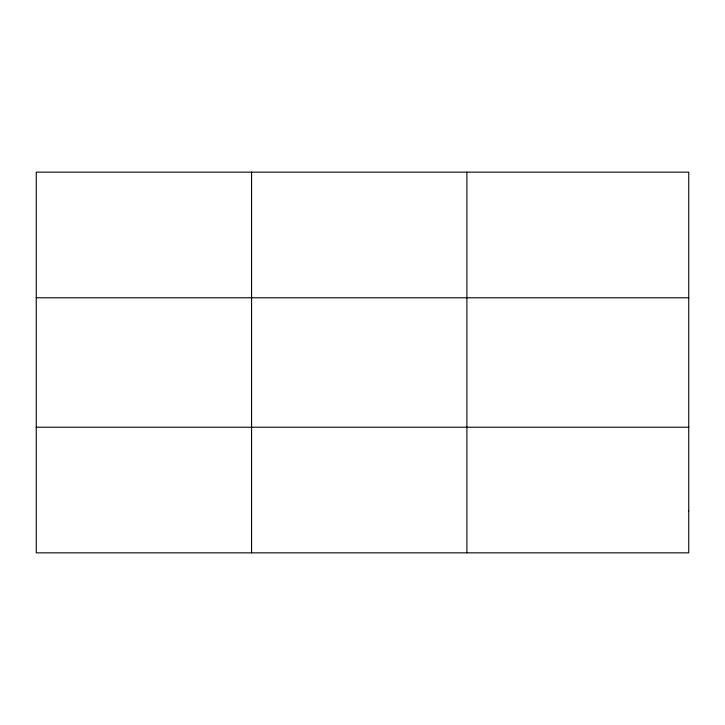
<?xml version="1.0" encoding="UTF-8"?>
<svg xmlns="http://www.w3.org/2000/svg" width="725" height="725" viewBox="0 0 725 725"><rect width="100%" height="100%" fill="white"/><g stroke="black" fill="none" stroke-linecap="round" stroke-linejoin="round"><path stroke-width="1.09" d="M251.575 172.151L251.575 552.849M466.9 172.151L466.9 552.849M36.25 297.785L688.75 297.785M36.25 427.215L688.75 427.215M688.75 510.971L688.75 552.849L36.25 552.849L36.25 172.151L688.75 172.151L688.75 510.971"/></g></svg>
